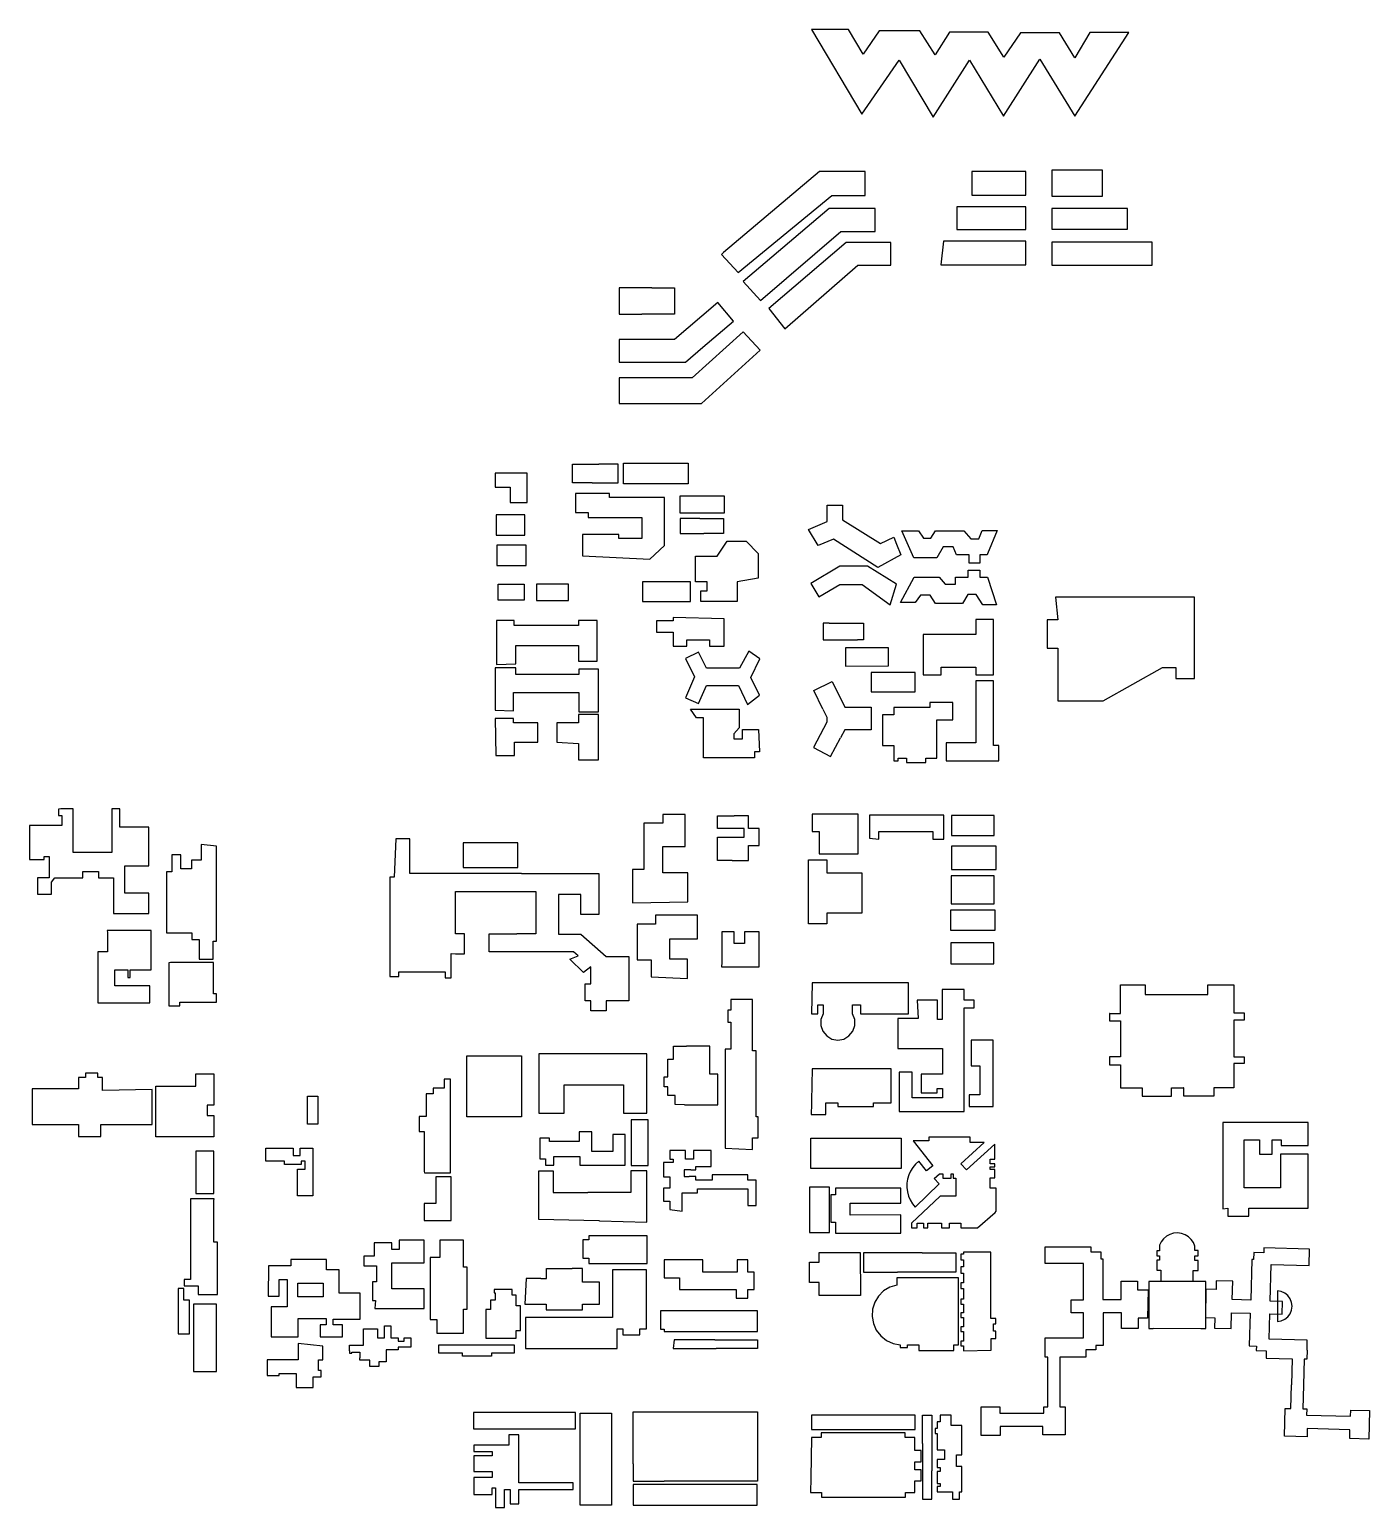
# Model space of a CAD drawing. Header units: centimetres. Extents: x -3241853 to -2181735, y -804638 to 775613.
# Drawn here: x -3241853 to -2307912, y -254990 to 775613 of the extents above; entities that cross this region are included whole.
import ezdxf

# ---------------------------------------------------------------- set-up
doc = ezdxf.new("R2010")
doc.units = ezdxf.units.CM
doc.layers.get('0').update_dxf_attribs({"true_color": 0x57e18f})

msp = doc.modelspace()

# ---------------------------------------------------------------- linework, layer by layer
at = {"color": 191, "true_color": 0xb89be5}
for points in [[(-2563060.5, 715287.125), (-2537548.5, 754908.25), (-2513192.5, 715247.75), (-2475708, 773537), (-2502810, 773537), (-2513305.5, 755864.625), (-2524048, 773383.25), (-2551120, 773383.25), (-2562672, 756359.5), (-2573561, 773794.5), (-2600571.5, 773794.5), (-2610670.5, 757937.5), (-2621267.5, 774707.125), (-2649601, 774707.125), (-2660820.5, 758536.5), (-2670950, 775613.125), (-2696873, 775613.125), (-2661800.5, 716562.375), (-2635725, 754228), (-2612027, 714409.25), (-2586573.5, 754181.875)], [(-2547353.5, 660176.5), (-2547353.5, 676572.625), (-2585001.5, 676572.625), (-2585001.5, 660176.5)], [(-2494038.5, 659375.875), (-2494038.5, 677479.5), (-2529218.5, 677479.5), (-2529218.5, 659375.875)], [(-2652529.5, 634773.75), (-2652529.5, 650732.75), (-2684490.5, 650732.75), (-2744414, 599862.75), (-2732288, 586772.5), (-2676273.5, 634773.75)], [(-2547353.5, 636071.625), (-2547353.5, 651986.5), (-2595575.5, 651986.5), (-2595575.5, 636071.625)], [(-2476518.5, 636312.5), (-2476518.5, 650913.625), (-2529218.5, 650913.625), (-2529218.5, 636312.5)], [(-2664424.5, 611262.5), (-2641618, 611262.5), (-2641618, 627177.375), (-2672712.5, 627177.375), (-2726441, 581134), (-2715506.5, 566823.875)], [(-2547353.5, 611595), (-2547353.5, 627999.75), (-2604899.5, 627999.75), (-2606766.5, 611595)], [(-2459325.5, 611382.875), (-2459325.5, 627388.875), (-2529218.5, 627388.875), (-2529218.5, 611382.875)], [(-2917279, 456572.625), (-2906763.5, 456572.625), (-2906763.5, 445879.75), (-2895107.5, 445879.75), (-2895107.5, 466333.625), (-2917279, 466333.625)], [(-2782837, 473195.875), (-2782837, 458853.75), (-2827848, 458853.75), (-2827848, 473195.875)], [(-2799258, 449258.125), (-2837535.5, 449258.125), (-2837535.5, 452108.0625), (-2861300, 452108.0625), (-2861300, 438809.125), (-2852595.5, 438809.125), (-2852595.5, 435315.125), (-2815115, 435315.125), (-2815115, 420682.1875), (-2831208.5, 420682.1875), (-2831208.5, 423543), (-2856489, 423543), (-2856489, 408607), (-2809540, 406232.375), (-2799258, 415723.0625)], [(-2896733, 422999.375), (-2896733, 437104.25), (-2916672, 437104.25), (-2916672, 422999.375)], [(-2580200.5, 420496.25), (-2577940, 426228.25), (-2567330.5, 426228.25), (-2574069, 409999.9375), (-2574442.5, 409338), (-2579443.5, 409338), (-2579443.5, 403568.9375), (-2586954.5, 403568.9375), (-2586954.5, 409338), (-2595730, 409338), (-2598168.5, 414993.875), (-2604998.5, 414993.875), (-2609347, 407318.75), (-2625433, 407318.75), (-2633906.5, 426147), (-2622319, 426147), (-2618674, 421012.375), (-2613718.5, 421012.375), (-2610345.5, 426117.5), (-2590574, 426117.5), (-2585860, 420496.25)], [(-2895816, 415968.375), (-2916171.5, 415968.375), (-2916171.5, 401822.375), (-2895816, 401822.375)], [(-2742273, 418896.25), (-2734002.5, 410344.875), (-2734002.5, 392983), (-2748605, 390596.625), (-2748605, 376782.5625), (-2773842.5, 376782.5625), (-2773842.5, 384294.625), (-2769491.5, 384294.625), (-2769491.5, 390596.625), (-2777640, 390596.625), (-2777640, 408417.5), (-2762666.5, 408417.5), (-2755659, 418896.25)], [(-2637622.5, 388956.5), (-2657874, 401324), (-2677051, 401324), (-2697272, 389361.6875), (-2691681.5, 379912.625), (-2677051, 388567.375), (-2661600, 388567.375), (-2642095.5, 374457.75)], [(-2579443.5, 398654.75), (-2579443.5, 393852.625), (-2574163, 393852.625), (-2567772.5, 374457.75), (-2577356, 374457.75), (-2581968.5, 381563.875), (-2587815.5, 381563.875), (-2591488.5, 375308.625), (-2610388.5, 375308.625), (-2614084.5, 381203.4375), (-2620823, 381203.4375), (-2624506, 376179.3125), (-2634681, 376179.3125), (-2625240, 393852.625), (-2607831, 393852.625), (-2603746.5, 388842), (-2596352.5, 388842), (-2596352.5, 393852.625), (-2587607.5, 393852.625), (-2587607.5, 398654.75)], [(-2888473, 377533.625), (-2866268, 377533.625), (-2866268, 388938.75), (-2888473, 388938.75)], [(-2532495.5, 363889.25), (-2532495.5, 344220.25), (-2525040.5, 344220.25), (-2525040.5, 307448.25), (-2493581.5, 307448.25), (-2452187.5, 330761.0625), (-2442938, 330761.0625), (-2442938, 323020.9375), (-2429846.5, 323020.9375), (-2429846.5, 379904), (-2526747.5, 379904), (-2525040.5, 363889.25)], [(-2859308.5, 346002.875), (-2859308.5, 335082.875), (-2846121, 335082.875), (-2846121, 363531.625), (-2859308.5, 363531.625), (-2859308.5, 360000.75), (-2904055.5, 360000.75), (-2904055.5, 363531.625), (-2916288.5, 363531.625), (-2916288.5, 332809.875), (-2902991.5, 333186.75), (-2902991.5, 346002.875)], [(-2793291.5, 363325.375), (-2804747, 363325.375), (-2804747, 355287.375), (-2793291.5, 355287.375), (-2793291.5, 345597.25), (-2783614, 345597.25), (-2783614, 350082.375), (-2767868.5, 350082.375), (-2767868.5, 345597.25), (-2757729, 345597.25), (-2757729, 364713.25), (-2793291.5, 365608.375)], [(-2606528, 331065.875), (-2582189.5, 331065.875), (-2582189.5, 325600.8125), (-2569982, 325600.8125), (-2569982, 364227.875), (-2582189.5, 364227.875), (-2582189.5, 353838.75), (-2619060, 353838.75), (-2619060, 325600.8125), (-2606528, 325600.8125)], [(-2769966.5, 330182), (-2775498.5, 341464.625), (-2784670.5, 336967.0625), (-2778371.5, 324122.25), (-2784719, 309613.5625), (-2775498.5, 305578.75), (-2769966.5, 318224.375), (-2747744, 318224.375), (-2741318, 304982.375), (-2733022.5, 311562), (-2739179.5, 323694.5), (-2732766, 336847.9375), (-2740548.5, 342249.75), (-2747091.5, 330182)], [(-2643060.5, 344502.5), (-2673111.5, 344502.5), (-2673111.5, 331584.5625), (-2643060.5, 331986.625)], [(-2858897, 313333.125), (-2858897, 299842.1875), (-2845262.5, 299842.1875), (-2845262.5, 329477.375), (-2858897, 329477.375), (-2858897, 325871.3125), (-2902991.5, 325871.3125), (-2902991.5, 330421.5), (-2917197.5, 330421.5), (-2917197.5, 300974.5), (-2904449.5, 300628.5625), (-2904449.5, 313333.125)], [(-2624643, 327240.625), (-2655138.5, 327240.625), (-2655138.5, 313713.625), (-2624643, 313713.625)], [(-2566208, 276235.375), (-2570015.5, 276235.375), (-2570015.5, 321535.5), (-2582189.5, 321535.5), (-2582189.5, 278205.6875), (-2602847.5, 278205.6875), (-2602847.5, 265768.5625), (-2566208, 265585.6875)], [(-2744980.5, 280927.8125), (-2744980.5, 287531.8125), (-2733812, 287531.8125), (-2733037.5, 272006.0625), (-2736520, 272006.0625), (-2736520, 267651), (-2771993.5, 267651), (-2771993.5, 295611), (-2777078.5, 295611), (-2781140, 301696.125), (-2747172.5, 301696.125), (-2747172.5, 288630.125), (-2750916.5, 284582.625), (-2750916.5, 280927.8125)], [(-2614404.5, 306352.9375), (-2614404.5, 302863), (-2639426, 302863), (-2639426, 297845), (-2647269.5, 297845), (-2647269.5, 276235.375), (-2639426, 276235.375), (-2639426, 265768.5625), (-2636380.5, 265768.5625), (-2636380.5, 267538.1875), (-2630640, 267538.1875), (-2630640, 264489.1875), (-2617147.5, 264489.1875), (-2617147.5, 267538.1875), (-2609367.5, 267538.1875), (-2609367.5, 294276), (-2598290.5, 294276), (-2598290.5, 306352.9375)], [(-2903893, 278754.125), (-2887609, 278754.125), (-2887609, 292227), (-2904449.5, 292227), (-2904449.5, 295154.125), (-2917197.5, 295154.125), (-2916954, 269377.125), (-2903893, 269377.125)], [(-2859153.5, 266246.125), (-2845323.5, 266246.125), (-2845323.5, 297891.9375), (-2859153.5, 297891.9375), (-2859153.5, 292227), (-2874251.5, 292227), (-2874251.5, 278723.375), (-2859153.5, 277854.125)], [(-3241853, 196899.8125), (-3231586, 196899.8125), (-3231586, 198852.8125), (-3228241, 198852.8125), (-3228241, 184127.8125), (-3236298, 184127.8125), (-3236298, 172730.875), (-3226597.5, 172730.875), (-3226597.5, 181088.84375), (-3224250.5, 184090.1875), (-3204675, 184090.1875), (-3204675, 188506.1875), (-3193867, 188506.1875), (-3193867, 184090.1875), (-3183450.5, 184090.1875), (-3183450.5, 159289.21875), (-3158751.5, 159289.21875), (-3158751.5, 173270.1875), (-3175411.5, 173270.1875), (-3175411.5, 192493.1875), (-3158751.5, 192493.1875), (-3158751.5, 219453.1875), (-3179003, 219453.1875), (-3179003, 232266.1875), (-3184578.5, 232266.1875), (-3184578.5, 201668.1875), (-3211370.5, 201668.1875), (-3211370.5, 232266.1875), (-3219988.5, 232266.1875), (-3221698, 232007.8125), (-3221698, 227425.8125), (-3219407, 227425.8125), (-3219407, 220610.8125), (-3241853, 220610.8125)], [(-2664302.5, 228544.3125), (-2696383, 228544.3125), (-2696383, 216420.3125), (-2691379, 216420.3125), (-2691379, 200747.5), (-2664302.5, 200747.5)], [(-2649883, 216420.3125), (-2612245.5, 216420.3125), (-2612245.5, 211008.3125), (-2604498.5, 211008.3125), (-2604498.5, 227805.875), (-2656271, 227805.875), (-2656271, 211636.875), (-2649883, 211008.3125)], [(-2569487, 227556.375), (-2599205, 227556.375), (-2599205, 213542.375), (-2569487, 213542.375)], [(-3128889, 196341.25), (-3128889, 190307.25), (-3136481, 190307.25), (-3136481, 200027.34375), (-3142668.5, 200027.34375), (-3142668.5, 188224.3125), (-3146321, 188224.3125), (-3146321, 145680.34375), (-3128843, 145680.34375), (-3128843, 141093.34375), (-3123699.5, 141093.34375), (-3123699.5, 127422.34375), (-3113918, 127422.34375), (-3113918, 139802.3125), (-3111617, 139802.3125), (-3111617, 206202.375), (-3122295, 207233.25), (-3122295, 196341.25)], [(-2901574, 191273.25), (-2901574, 208451.25), (-2939631, 208451.25), (-2939631, 191273.25)], [(-2599248, 189993.625), (-2568085, 189993.625), (-2568085, 206205.625), (-2599248, 206205.625)], [(-2661826, 159519.0625), (-2686118.5, 159519.0625), (-2686118.5, 153082.09375), (-2686182, 152076.625), (-2698895, 152076.625), (-2698895, 196603.59375), (-2686182, 196603.59375), (-2686182, 187582.625), (-2661826, 187582.625)], [(-2569461.5, 185525.3125), (-2599504.5, 185525.3125), (-2599504.5, 165964.3125), (-2569461.5, 165964.3125)], [(-2795509, 127406.34375), (-2795509, 141518.375), (-2776377.5, 141518.375), (-2776377.5, 157928.34375), (-2805437.5, 157928.34375), (-2805437.5, 151685.34375), (-2818356, 151685.34375), (-2818356, 126950.34375), (-2808572, 126950.34375), (-2808572, 114997.375), (-2783286.5, 113809.34375), (-2783286.5, 127406.34375)], [(-2568732.5, 147521.09375), (-2568732.5, 161429.09375), (-2599855, 161429.09375), (-2599855, 147521.09375)], [(-3187598.5, 132430.6875), (-3194337, 132430.6875), (-3194337, 96976.6875), (-3157923.5, 96976.6875), (-3157923.5, 108752.6875), (-3182465, 108752.6875), (-3182465, 119879.6875), (-3173364.5, 119879.6875), (-3173364.5, 114507.6875), (-3171830, 114507.6875), (-3171830, 119879.6875), (-3157144, 119879.6875), (-3157144, 147233.6875), (-3187766, 147233.6875), (-3187598.5, 146058.6875)], [(-2599670, 124044.96875), (-2569642, 124044.96875), (-2569642, 138802), (-2599670, 138802)], [(-3137118.5, 94738.9375), (-3137118.5, 97381.84375), (-3111617, 97381.84375), (-3111617, 103283.84375), (-3113651.5, 103283.84375), (-3113651.5, 124935.84375), (-3143654, 124935.84375), (-3144759, 124800.9375), (-3144759, 94738.9375)], [(-2696372.5, 110750.3125), (-2696753.5, 89144.3125), (-2692344, 89144.3125), (-2692344, 95397.3125), (-2688661, 95397.3125), (-2688661, 89144.3125), (-2690193, 85226.25), (-2690271.5, 81020.5625), (-2688892.5, 77046.84375), (-2686223, 73795.96875), (-2682593, 71669.5625), (-2678453, 70930.34375), (-2674312.5, 71669.5625), (-2670683, 73795.96875), (-2668013.5, 77046.84375), (-2666634.5, 81020.5625), (-2666713, 85226.25), (-2668244.5, 89144.3125), (-2668244.5, 95397.3125), (-2662755.5, 95397.3125), (-2662755.5, 89144.3125), (-2629197.5, 89144.3125), (-2629197.5, 110750.3125)], [(-2605443, 65042.25), (-2605443, 47170.25), (-2620383.5, 47170.25), (-2620383.5, 34049.25), (-2609103.5, 34049.25), (-2609103.5, 37166.21875), (-2605443, 37166.21875), (-2605443, 30688.21875), (-2626553, 30688.21875), (-2626553, 48530.8125), (-2635697, 48530.8125), (-2635697, 21061.8125), (-2590429, 21061.8125), (-2590429, 93433.8125), (-2583477.5, 93433.8125), (-2583477.5, 98763.8125), (-2590429, 98763.8125), (-2590429, 106163.8125), (-2605702.5, 106163.8125), (-2605702.5, 85376.8125), (-2609032, 85376.8125), (-2609032, 98763.8125), (-2623071, 98763.8125), (-2622425.5, 86065.21875), (-2636662.5, 86065.21875), (-2636662.5, 65042.25)], [(-2733893.5, 17301.65625), (-2735417.5, 17301.65625), (-2735417.5, 63456.625), (-2737947.5, 63456.625), (-2737947.5, 99161.65625), (-2753042.5, 99161.65625), (-2753042.5, 91828.65625), (-2755039, 91828.65625), (-2755039, 83329.65625), (-2753042.5, 83329.65625), (-2753042.5, 64622.65625), (-2756967, 64622.65625), (-2756967, -4502.34375), (-2737947.5, -5361.34375), (-2737947.5, 2714.65625), (-2733893.5, 2714.65625)], [(-2579441, 52872.0625), (-2579441, 32741.09375), (-2586909, 32741.09375), (-2586909, 24570.09375), (-2570213.5, 24570.09375), (-2570213.5, 70941.09375), (-2585547.5, 70941.09375), (-2585471, 52872.0625)], [(-2899009, 59876.34375), (-2899009, 17505.34375), (-2937025, 17505.34375), (-2937025, 59876.34375)], [(-2811582, 61224.28125), (-2886817, 61224.28125), (-2886817, 19904.28125), (-2869270.5, 19904.28125), (-2869270.5, 39765.3125), (-2827792, 39765.3125), (-2827792, 19904.28125), (-2811582, 19904.28125)], [(-3194261, 44742.21875), (-3194261, 47845.21875), (-3202795.5, 47845.21875), (-3202795.5, 44742.21875), (-3207784, 44742.21875), (-3207784, 36942.21875), (-3240059.5, 36942.21875), (-3240059.5, 12124.21875), (-3207784, 12124.21875), (-3207784, 3705.21875), (-3192135, 3705.21875), (-3192135, 12124.21875), (-3156422.5, 12124.21875), (-3156422.5, 36451.25), (-3191096, 35790.21875), (-3191096, 44742.21875)], [(-3125894.5, 38862.375), (-3125894.5, 47325.375), (-3113473.5, 47325.375), (-3113473.5, 25493.375), (-3118030.5, 25493.375), (-3118030.5, 18277.375), (-3113473.5, 18277.375), (-3113473.5, 3505.375), (-3153798.5, 3505.375), (-3153798.5, 38862.375)], [(-2948561.5, -21578.40625), (-2948561.5, 43589.5625), (-2952803.5, 43589.5625), (-2952803.5, 37467.59375), (-2960428.5, 37467.59375), (-2960428.5, 33386.5625), (-2965325.5, 33386.5625), (-2965325.5, 17734.59375), (-2970235.5, 17734.59375), (-2970235.5, 7227.59375), (-2966832, 7227.59375), (-2966832, -20642.40625), (-2966654, -21578.40625)], [(-2686875.5, 27113.0625), (-2678440, 27113.0625), (-2678440, 24570.03125), (-2653624.5, 24570.03125), (-2653624.5, 27113.0625), (-2641249.5, 27113.0625), (-2641249.5, 50778.0625), (-2696372.5, 50778.0625), (-2696823.75, 28578.875), (-2696866.75, 26450.6875), (-2697018, 19010.03125), (-2686875.5, 19010.03125)], [(-3040845, 12196.84375), (-3048155, 12196.84375), (-3048155, 31705.84375), (-3040845, 31705.84375)], [(-2810591.5, -16642.625), (-2810591.5, 15292.375), (-2822549.5, 15292.375), (-2822549.5, -16642.625)], [(-2391965, -46370.25), (-2350652, -46370.25), (-2350652, -8701.25), (-2369836, -8701.25), (-2369836, -32138.25), (-2395233.5, -32138.25), (-2395233.5, 1257.75), (-2384651.5, 1257.75), (-2384651.5, -8701.25), (-2375744.5, -8701.25), (-2375744.5, 1257.75), (-2369485.5, 1257.75), (-2369485.5, -2592.25), (-2350526.5, -2592.25), (-2350526.5, 13506.75), (-2410207.5, 13506.75), (-2410207.5, -46645.25), (-2406585, -46370.25), (-2406585, -51886.25), (-2391965, -51886.25)], [(-2849857, -6700.625), (-2849857, 6872.8125), (-2858831, 6872.8125), (-2858831, 261.8125), (-2879542, 261.8125), (-2879542, 2478.8125), (-2886204.5, 2478.8125), (-2886204.5, -11668.1875), (-2886227.5, -11983.625), (-2882229.5, -11983.625), (-2882229.5, -16297.625), (-2876466.5, -16297.625), (-2876466.5, -10151.625), (-2858262, -10151.625), (-2858262, -16297.625), (-2826669.5, -16297.625), (-2826669.5, 5073.375), (-2835392, 5073.375), (-2835392, -6700.625)], [(-2634325.5, 2470.8125), (-2634325.5, -18654.1875), (-2697246.5, -18654.1875), (-2697246.5, 2470.8125)], [(-2629118.5, -37820.46875), (-2627957.5, -40578.4375), (-2626431, -43153.3125), (-2624572, -45497.5625), (-2607754.5, -29228.5), (-2611326, -25536.53125), (-2607516, -22398.4375), (-2605181.5, -22398.4375), (-2605181.5, -25358.4375), (-2599560.5, -25358.4375), (-2599560.5, -22398.4375), (-2598049, -22398.4375), (-2598049, -25358.4375), (-2596210.5, -25358.4375), (-2596210.5, -37864.4375), (-2607099.5, -37864.4375), (-2627150, -56755.875), (-2627150, -60103.890625), (-2623185, -60103.890625), (-2623185, -56755.875), (-2618646, -56755.875), (-2618646, -60103.890625), (-2615621, -60103.890625), (-2615621, -56755.875), (-2606134, -56755.875), (-2606134, -60103.890625), (-2600617, -60103.890625), (-2600617, -56755.875), (-2592679.5, -56755.875), (-2592679.5, -60103.890625), (-2581044, -60103.890625), (-2568735, -49241.3125), (-2568090, -48297.09375), (-2568090, -32308.125), (-2572179.5, -32308.125), (-2572179.5, -25170.125), (-2569050, -25170.125), (-2569050, -19376.125), (-2572179.5, -19376.125), (-2572179.5, -17497.125), (-2569050, -17497.125), (-2569050, -15263), (-2572179.5, -15263), (-2572179.5, -12014.46875), (-2569050, -12014.46875), (-2569050, -1720.46875), (-2588882.5, -19634.46875), (-2592829.5, -15263), (-2576502.5, -512.3125), (-2586182.5, -512.3125), (-2586182.5, 3262.6875), (-2614917.5, 3262.6875), (-2614917.5, 635.6875), (-2625915.5, 635.6875), (-2612243, -16857.84375), (-2616736, -20369.21875), (-2622098, -13509.0625), (-2624297.5, -15539.40625), (-2626200, -17849.15625), (-2627772.5, -20395.65625), (-2628984, -23131.84375), (-2629814.5, -26007.25), (-2630249, -28968.6875), (-2630277, -31961.46875), (-2629898.5, -34930.375)], [(-3125894.5, -36129.25), (-3113473.5, -36129.25), (-3113473.5, -6531.25), (-3125894.5, -6531.25)], [(-3053166.5, -9669.09375), (-3053166.5, -4389.09375), (-3044462, -4389.09375), (-3044457, -6200.75), (-3044457, -37726.75), (-3055023, -37726.75), (-3055023, -19190.75), (-3049636, -19190.75), (-3049636, -13564.75), (-3052506, -13564.75), (-3052506, -15926.75), (-3064253.5, -15926.75), (-3064253.5, -13564.75), (-3077116, -13564.75), (-3077116, -4389.09375), (-3058018, -4389.09375), (-3058018, -9669.09375)], [(-2947878.5, -24364.5625), (-2958671, -24364.5625), (-2958671, -43042.5625), (-2966832, -43042.5625), (-2966832, -54931.5625), (-2947878.5, -54953.65625)], [(-3134073, -96103.59375), (-3134073, -100366.5625), (-3124329.5, -100366.5625), (-3124329.5, -106601.59375), (-3110895.5, -106601.59375), (-3110895.5, -69886.578125), (-3113473.5, -69886.578125), (-3113473.5, -40948.59375), (-3113184, -39742.59375), (-3129750, -39742.59375), (-3129750, -96103.59375)], [(-2684366, -31601.65625), (-2698260, -31601.65625), (-2698260, -63176.65625), (-2684366, -63176.65625)], [(-2966809, -102516.453125), (-2989379.5, -102516.453125), (-2989379.5, -84485.4375), (-2966809, -84485.4375), (-2966809, -68609.46875), (-2984259, -68609.46875), (-2984259, -75166.46875), (-2989379.5, -75166.46875), (-2989379.5, -70538.46875), (-3001637.5, -70538.46875), (-3001637.5, -79832.453125), (-3008858.5, -79832.453125), (-3008858.5, -86594.46875), (-2999920.5, -86594.46875), (-2999920.5, -97694.25), (-3002701.5, -97694.25), (-3002701.5, -110730.21875), (-3000614, -110730.21875), (-3001200.5, -116310.46875), (-2966809, -116310.46875)], [(-2962674, -123873.796875), (-2957868, -123873.796875), (-2957868, -133555.78125), (-2939295.5, -133555.78125), (-2939295.5, -116792.78125), (-2936755.5, -116792.78125), (-2936755.5, -87541.78125), (-2939295.5, -87541.78125), (-2939295.5, -68526.78125), (-2955778, -68526.78125), (-2955798, -80611.796875), (-2962674, -80611.796875)], [(-2852133, -81125.4375), (-2852133, -84843.4375), (-2811333, -84843.4375), (-2811333, -65606.4375), (-2852133, -65606.4375), (-2852133, -68468.4375), (-2856235, -68338.4375), (-2856235, -81125.4375)], [(-3062315.5, -114986.109375), (-3073461, -114986.109375), (-3073461, -136013.109375), (-3054578.5, -136013.109375), (-3054578.5, -123193.09375), (-3035097, -123193.09375), (-3035097, -127713.09375), (-3039402, -127713.09375), (-3039402, -136013.109375), (-3023839.5, -136013.109375), (-3023839.5, -127713.09375), (-3030136.5, -127713.09375), (-3030136.5, -123597.109375), (-3011340.5, -123597.109375), (-3011340.5, -105570.09375), (-3026001, -105570.09375), (-3026001, -89226.109375), (-3034774.5, -89226.109375), (-3034774.5, -82067.09375), (-3059689, -82067.09375), (-3059689, -86390.09375), (-3075356, -86390.09375), (-3075470, -107744.109375), (-3067817, -107744.109375), (-3067817, -96133.09375), (-3062315.5, -96133.09375)], [(-2788864, -102895.8125), (-2749301, -102895.8125), (-2749301, -109005.8125), (-2741163, -109005.8125), (-2741163, -102895.8125), (-2736680, -102895.8125), (-2736680, -90905.8125), (-2741163, -90905.8125), (-2741163, -82250.8125), (-2748648.5, -82250.8125), (-2748648.5, -90905.8125), (-2772644, -90905.8125), (-2772644, -82250.8125), (-2799547.5, -82250.8125), (-2799438, -94852.8125), (-2788864, -94852.8125)], [(-2662969, -77182.5625), (-2662634, -107251.578125), (-2691422, -107251.578125), (-2691422, -98108.59375), (-2698092, -98108.59375), (-2698092, -83946.59375), (-2691422, -83946.59375), (-2691422, -77182.5625)], [(-3138170, -133853.65625), (-3130377.5, -133853.65625), (-3130377.5, -110407.65625), (-3134230.5, -110407.65625), (-3134230.5, -102221.65625), (-3138170, -102221.65625)], [(-3054830, -98621.875), (-3037182, -98621.875), (-3037182, -108148.84375), (-3054830, -108148.84375)], [(-2630005, -143474.75), (-2630005, -141526.75), (-2621994, -141526.75), (-2621994, -145644.734375), (-2597528.5, -145644.734375), (-2597528.5, -141526.75), (-2594269.5, -141526.75), (-2594269.5, -94885.125), (-2637394, -94885.125), (-2637394, -99902.140625), (-2642220, -101404.6875), (-2646545.5, -104015.90625), (-2650124.5, -107584.71875), (-2652745.5, -111904.625), (-2654259.5, -116725.671875), (-2654579.5, -121768.90625), (-2653685.5, -126742.5), (-2651630.5, -131358.6875), (-2648531.5, -135350.375), (-2644569.5, -138486.59375), (-2639972, -140585.875), (-2635006, -141526.75), (-2635006, -143474.75)], [(-2421895.5, -97414.625), (-2461668, -97414.625), (-2461668, -130238.65625), (-2458577.5, -130238.65625), (-2458577.5, -129943.578125), (-2425414, -130163.5625), (-2425414, -130238.65625), (-2421895.5, -130238.65625)], [(-3127535, -160135.390625), (-3111617, -160135.390625), (-3111617, -113271.375), (-3127535, -113271.375)], [(-2899725, -131544.75), (-2899725, -114286.765625), (-2902575, -114286.765625), (-2902575, -107053.75), (-2905351, -107053.75), (-2905351, -103087.75), (-2917985, -103087.75), (-2917985, -105395.75), (-2917388, -105395.75), (-2917388, -110494.75), (-2920596, -110494.75), (-2920596, -117020.75), (-2923906, -117020.75), (-2923906, -136843.734375), (-2902575, -136843.734375), (-2902575, -131544.75)], [(-2366897.5, -123780.6875), (-2364808.5, -122055.578125), (-2363215, -119864.875), (-2362217, -117346.46875), (-2361877, -114658.921875), (-2362217, -111971.34375), (-2363215, -109452.96875), (-2364808.5, -107262.265625), (-2366897.5, -105537.1875), (-2369349.5, -104386.21875), (-2372011.5, -103881.9375), (-2372011.5, -125435.90625), (-2369349.5, -124931.625)], [(-2799547.5, -132210.5), (-2734521, -132210.5), (-2734521, -117792.5), (-2801986, -117792.5), (-2801986, -130685.5), (-2799547.5, -130685.5)], [(-3055932.5, -161678.359375), (-3055932.5, -171312.375), (-3044063, -171312.375), (-3044063, -164012.375), (-3038556.5, -164012.375), (-3038556.5, -159449.359375), (-3040507, -159449.359375), (-3040507, -152141.375), (-3037454, -152141.375), (-3037454, -142425.875), (-3054543, -140732.375), (-3054543, -152141.375), (-3076158.5, -152141.375), (-3076158.5, -162103.390625), (-3076146, -163075.359375), (-3067858, -163075.359375), (-3067858, -161678.359375)], [(-2956547.5, -141503.09375), (-2904083.5, -141503.09375), (-2904083.5, -147454.078125), (-2919941, -147454.078125), (-2919941, -149492.078125), (-2940045, -149492.078125), (-2940045, -147454.078125), (-2956547.5, -147454.078125)], [(-2861310, -200146.5625), (-2861310, -188858.546875), (-2932374, -188858.546875), (-2932374, -200146.5625)], [(-2836222.5, -189231.96875), (-2836222.5, -253406.921875), (-2858173, -253406.921875), (-2858173, -189231.96875)], [(-2624465, -200716.59375), (-2624465, -190631.59375), (-2696779, -190631.59375), (-2696779, -200716.59375)], [(-2610551, -199836.578125), (-2610551, -203394.578125), (-2609146.5, -203394.578125), (-2609146.5, -214765.59375), (-2604069, -214765.59375), (-2604069, -221638.59375), (-2609146.5, -221638.59375), (-2609146.5, -227228.59375), (-2607137.5, -227228.59375), (-2607137.5, -229824.578125), (-2609146.5, -229824.578125), (-2609146.5, -238369.59375), (-2607137.5, -238369.59375), (-2607137.5, -240344.59375), (-2609146.5, -240344.59375), (-2609146.5, -244041.59375), (-2598521.5, -244041.59375), (-2598521.5, -249253.609375), (-2593619.5, -249253.609375), (-2593619.5, -244041.59375), (-2591963.5, -244041.59375), (-2591963.5, -226482.609375), (-2595651.5, -226482.609375), (-2595651.5, -218345.578125), (-2591963.5, -218345.578125), (-2591963.5, -197959.59375), (-2599563, -197959.59375), (-2599563, -190631.59375), (-2607104.5, -190631.59375), (-2607043.5, -195224.59375), (-2609146.5, -195224.59375), (-2609146.5, -199836.578125)], [(-2907777, -211588.71875), (-2932161, -211588.71875), (-2932161, -215912.71875), (-2919509, -215912.71875), (-2919509, -219102.734375), (-2932161, -219102.734375), (-2932161, -230018.75), (-2919509, -230018.75), (-2919509, -234089.734375), (-2932161, -234089.734375), (-2932161, -245896.734375), (-2919509, -245896.734375), (-2919509, -241421.734375), (-2917030, -241421.734375), (-2917030, -254989.84375), (-2910708, -254989.84375), (-2910708, -242524.734375), (-2906844.5, -242524.734375), (-2906844.5, -252501.734375), (-2900850.5, -252501.734375), (-2900850.5, -242524.734375), (-2862910.5, -242524.734375), (-2862910.5, -237922.734375), (-2900850.5, -237922.734375), (-2900850.5, -204285.734375), (-2907777, -204285.734375)], [(-2734767.5, -239003.65625), (-2821173, -239003.65625), (-2821173, -253516.65625), (-2734767.5, -253516.65625)]]:
    msp.add_lwpolyline(points, close=True, dxfattribs=at)
for points in [[(-2673980, 676583.625), (-2691229, 676583.625), (-2758145.5, 620061.25), (-2759568, 618860.375), (-2747891.5, 606253.375), (-2682755.5, 660006.5), (-2659326.5, 660006.5), (-2659326.5, 676583.625), (-2673980, 676583.625)], [(-2808175.25, 595528.125), (-2830898.5, 595528.125), (-2830898.5, 577198.75), (-2815054.75, 577198.75)], [(-2808175.25, 595528.125), (-2792331.5, 595528.125), (-2792331.5, 577198.75), (-2815054.75, 577198.75)], [(-2772447.5, 554208.625), (-2751188.5, 572362.625), (-2762176.5, 585228), (-2773206.75, 575808.25)], [(-2773206.75, 575808.25), (-2792331.5, 559476.375), (-2806439, 559476.375)], [(-2808420.75, 514919.71875), (-2773444, 514919.71875), (-2732633.5, 551986.25), (-2744391.5, 564930.875), (-2779923.5, 532658.125), (-2830898.5, 532658.125), (-2830898.5, 514919.71875), (-2808420.75, 514919.71875)], [(-2806439, 559476.375), (-2830898.5, 559476.375), (-2830898.5, 543738), (-2784709, 543738), (-2772447.5, 554208.625)], [(-2849789.5, 459593.1875), (-2863418.5, 459593.1875), (-2863418.5, 472557.375), (-2845096.5, 472557.375)], [(-2849789.5, 459593.1875), (-2831467.5, 459593.1875), (-2831467.5, 472557.375), (-2845096.5, 472557.375)], [(-2772805, 438261.75), (-2788300.5, 438261.75), (-2788300.5, 450537.8125), (-2773069.25, 450537.8125)], [(-2773069.25, 450537.8125), (-2757574, 450537.8125), (-2757574, 438261.75), (-2772805, 438261.75)], [(-2637526, 416692), (-2634564.5, 409338), (-2650541, 400418.5), (-2681529, 420214.8125), (-2692240, 415805.625), (-2699004, 427013.625), (-2685976.5, 432627.5), (-2685976.5, 443915.5625), (-2675306, 443915.5625), (-2675306, 433605.375), (-2648712, 417246.5625), (-2639474, 421529.25), (-2637526, 416692.0625)], [(-2774663.75, 434718.25), (-2788414.5, 434718.25), (-2788414.5, 424155.375), (-2771929.25, 424155.375)], [(-2774663.75, 434718.25), (-2758178.5, 434718.25), (-2758178.5, 424155.375), (-2771929.25, 424155.375)], [(-2898664.25, 377649), (-2915336, 377649), (-2915336, 388899.875), (-2913803.25, 388899.875)], [(-2913803.25, 388899.875), (-2897131.5, 388899.875), (-2897131.5, 377649), (-2898664.25, 377649)], [(-2792904.75, 376782.5625), (-2781257, 376782.5625), (-2781257, 390596.625), (-2814711, 390596.625), (-2814711, 376782.5625), (-2792904.75, 376782.5625)], [(-2684467.25, 361653.875), (-2688699.5, 361653.875), (-2688699.5, 350045.75), (-2664846.75, 350045.75)], [(-2684467.25, 361653.875), (-2660614.5, 361653.875), (-2660614.5, 350045.75), (-2664846.75, 350045.75)], [(-2688847.75, 301709.75), (-2695303.5, 314693.8125), (-2682494, 321061.875), (-2673601.5, 303174.875), (-2655280.5, 303174.875), (-2655280.5, 287232.875), (-2673601.5, 287232.875), (-2676588.5, 281670.5)], [(-2688847.75, 301709.75), (-2686083, 296149.5), (-2686083, 292542.5), (-2695341.5, 274844.25), (-2683563.5, 268681.5), (-2676588.5, 281670.5)], [(-2789826, 187582.625), (-2800406, 187582.625), (-2800406, 205836.625), (-2784927, 205836.625), (-2784927, 228127.5625), (-2800406, 228127.5625), (-2800406, 222135.625), (-2813756, 222135.625), (-2813756, 189916.59375), (-2821564, 189916.59375), (-2821564, 166736.59375), (-2783007, 167291.5625), (-2783007, 187582.625), (-2789826, 187582.625)], [(-2752221.25, 196047.65625), (-2762382, 196047.65625), (-2762232.5, 197758.4375), (-2762232.5, 212317.4375), (-2743693, 212317.4375), (-2743693, 218387.5), (-2762232.5, 218387.5), (-2762232.5, 227393.5), (-2750824, 227393.5)], [(-2752221.25, 196047.65625), (-2740733.5, 196047.65625), (-2740733.5, 206572.5), (-2733213, 206572.5), (-2733213, 218387.5), (-2740733.5, 218387.5), (-2740733.5, 227393.5), (-2750824, 227393.5)], [(-2898852.75, 186996.90625), (-2976694.5, 186996.90625), (-2976694.5, 211282.875), (-2986580.5, 211282.875), (-2987621.5, 184419.375), (-2990822, 184419.375), (-2990822, 115186.9375), (-2984449.5, 115186.9375), (-2984449.5, 118443.8125), (-2952107.5, 118443.8125), (-2952107.5, 114308.84375), (-2947962, 114308.84375), (-2947962, 131236.84375), (-2944977.5, 131146.625), (-2938726.5, 131146.625), (-2938726.5, 144961.625), (-2944977.5, 144961.625), (-2944977.5, 174559.625), (-2889080, 174559.625), (-2889080, 144961.625), (-2902324, 144961.625)], [(-2898852.75, 186996.90625), (-2845092, 186996.90625), (-2845092, 158557.9375), (-2857650, 158557.9375), (-2857650, 172503.9375), (-2873238, 172503.9375), (-2873238, 144715.90625), (-2857650, 144715.90625), (-2839910.5, 129135.3125), (-2824200.5, 129135.3125), (-2824200.5, 98406.28125), (-2839910.5, 98406.28125), (-2839910.5, 91408.3125), (-2850695.5, 91408.3125), (-2850695.5, 98406.28125), (-2854492.5, 98406.28125), (-2854492.5, 110169.3125), (-2850695.5, 110169.3125), (-2850695.5, 122107.3125), (-2855811, 117989.375), (-2865173.5, 127378.1875), (-2859489, 129728.78125), (-2862699.5, 132546.625), (-2921500.5, 132546.625), (-2921500.5, 144961.625), (-2902324, 144961.625)], [(-2739015.75, 146434.125), (-2743416, 146434.125), (-2743416, 138171.6875), (-2750815, 138171.6875), (-2750815, 146434.125), (-2759329, 146434.125), (-2759329, 125114.125), (-2759517, 122016.125), (-2733370.5, 122016.125), (-2733370.5, 146434.125), (-2739015.75, 146434.125)], [(-2488824.75, 89438.8125), (-2481408.5, 89438.8125), (-2481408.5, 109549.1875), (-2464199.5, 109549.1875), (-2464199.5, 102609.1875), (-2420458.5, 102609.1875), (-2420458.5, 109549.1875), (-2402362.5, 109549.1875), (-2402362.5, 89875.1875), (-2395274, 89875.1875), (-2395274, 84857.1875), (-2402362.5, 84857.1875), (-2402362.5, 59355.1875), (-2395274, 59355.1875), (-2395274, 54488.1875), (-2402362.5, 54488.1875), (-2402366.5, 37539.8125), (-2416255.5, 37539.8125), (-2416255.5, 31925.8125), (-2437207, 31925.8125), (-2437207, 37539.8125), (-2437544, 37539.8125)], [(-2488824.75, 89438.8125), (-2489121.5, 89438.8125), (-2489121.5, 84241.8125), (-2481705, 84241.8125)], [(-2481705, 84241.8125), (-2481408.5, 84241.8125), (-2481408.5, 59140.8125), (-2488824.75, 59140.8125)], [(-2785274.25, 25829.53125), (-2791742, 26033.375), (-2791742, 32255.15625), (-2796840, 32255.15625), (-2796840, 38233.15625), (-2799598, 38233.15625), (-2799598, 45338.15625), (-2796840, 45338.15625), (-2796840, 57574.15625), (-2793057.5, 57574.15625), (-2793057.5, 66734.15625), (-2783948, 66734.15625)], [(-2785274.25, 25829.53125), (-2781676, 25716.125), (-2762156, 25716.125), (-2762156, 47250.15625), (-2767574, 47250.15625), (-2767574, 66734.15625), (-2783948, 66734.15625)], [(-2488824.75, 59140.8125), (-2489121.5, 59140.8125), (-2489121.5, 53638.8125), (-2481705, 53638.8125)], [(-2481705, 53638.8125), (-2481408.5, 53638.8125), (-2481408.5, 37539.8125), (-2466230.5, 37539.8125), (-2466230.5, 31925.8125), (-2445964, 31925.8125), (-2445964, 37539.8125), (-2437544, 37539.8125)], [(-2780927.75, -19453.75), (-2777332.5, -19453.75), (-2777332.5, -17270.75), (-2766819.5, -17270.75), (-2766819.5, -6010.75), (-2778986, -6010.75), (-2778986, -12189.75), (-2784754.5, -12189.75), (-2784754.5, -6010.75), (-2795625.5, -6010.75), (-2795625.5, -12189.75), (-2793317, -12189.75), (-2793317, -14513.75), (-2800045.5, -14513.75), (-2800045.5, -24406.75), (-2795625.5, -24406.75), (-2795625.5, -32308.59375), (-2800045.5, -32308.59375), (-2800045.5, -41372.625), (-2795625.5, -41372.625), (-2795625.5, -47124.625), (-2786895.5, -48334.90625), (-2786895.5, -35574.90625), (-2776276, -35574.90625), (-2776276, -32781.90625), (-2741097, -32781.90625), (-2741097, -44517.6875), (-2735300.5, -44517.6875), (-2735300.5, -26795.75), (-2741097, -26795.75), (-2741097, -23033.75), (-2766083, -23033.75), (-2766083, -26795.75), (-2777332.5, -26795.75), (-2777332.5, -24285.75), (-2781969.5, -24285.75)], [(-2845090.25, -55139.71875), (-2886817, -54083.625), (-2886817, -20158.625), (-2876956.5, -20158.625), (-2876956.5, -35450.625), (-2852768.5, -35450.625)], [(-2844594.75, -55152.25), (-2811582, -55987.8125), (-2811582, -20158.625), (-2822648.5, -20158.625), (-2822648.5, -35450.625), (-2852768.5, -35450.625)], [(-2780927.75, -19453.75), (-2785564.5, -19453.75), (-2785564.5, -24285.75), (-2781969.5, -24285.75)], [(-2643554, -42814.875), (-2634534, -42814.875), (-2634534, -32449.90625), (-2680188, -32449.90625), (-2680188, -36951.90625), (-2683449, -36951.90625), (-2683449, -56044.21875), (-2680188, -56044.21875), (-2680188, -63789.203125), (-2634493, -63789.203125), (-2634493, -50888.21875), (-2669850, -51200.875), (-2669850, -42814.875), (-2643554, -42814.875)], [(-2844594.75, -55152.25), (-2845090.25, -55139.71875)], [(-2430693, -97414.625), (-2430693, -89844.65625), (-2427370, -89844.65625), (-2427370, -82800.65625), (-2429594, -82800.65625), (-2429594, -79556.625), (-2427370, -79556.625), (-2427370, -75873.625), (-2429594, -75873.625), (-2429594, -72827.640625), (-2430629.5, -70324), (-2432163, -68090.625), (-2434127.5, -66225.265625), (-2436437.5, -64809.671875), (-2438991.5, -63905.78125), (-2441677.5, -63553.21875), (-2444378.5, -63767.375), (-2446975.5, -64538.90625), (-2449355, -65834.03125), (-2451413, -67596), (-2453059, -69747.6875), (-2454221.5, -72194.84375), (-2454221.5, -76143.875), (-2456189.5, -76143.875), (-2456189.5, -79458.875), (-2454221.5, -79458.875), (-2454221.5, -82461.65625), (-2456189.5, -82461.65625), (-2456189.5, -89478.625), (-2453277.5, -89478.625), (-2453277.5, -97414.625)], [(-2619687.25, -77424.078125), (-2660452, -77424.078125), (-2660452, -90887.09375), (-2636903.75, -90887.09375)], [(-2619687.25, -77424.078125), (-2596139, -77424.078125), (-2596139, -90887.09375), (-2636903.75, -90887.09375)], [(-2571816, -121303.171875), (-2571816, -76931.5625), (-2590835.5, -76931.5625), (-2590835.5, -78401.5625), (-2592758.5, -78401.5625), (-2592758.5, -82286.546875), (-2590835.5, -82286.546875), (-2590835.5, -87255.546875), (-2592758.5, -87255.546875), (-2592758.5, -91719.546875), (-2590835.5, -91719.546875), (-2590835.5, -98300.5625), (-2592758.5, -98300.5625), (-2592758.5, -102352.5625), (-2590835.5, -102352.5625), (-2590835.5, -109766.5625), (-2592758.5, -109766.5625), (-2592758.5, -113233.5625), (-2590835.5, -113233.5625), (-2590835.5, -119362.578125), (-2592758.5, -119362.578125), (-2592758.5, -122571.5625), (-2590835.5, -122571.5625), (-2590835.5, -129034.5625), (-2592758.5, -129034.5625), (-2592758.5, -132343.578125), (-2590835.5, -132343.578125), (-2590835.5, -139017.546875), (-2592758.5, -139017.546875), (-2592758.5, -142183.5625), (-2590835.5, -142183.5625), (-2590835.5, -145866.5625), (-2571656, -145428.5625), (-2571656, -137214.5625), (-2568372, -137214.5625), (-2568372, -132072.5625), (-2569982, -132072.5625), (-2569982, -127005.5625), (-2568372, -127005.5625), (-2568372, -123284.5625), (-2571816, -123284.5625), (-2571816, -121303.15625)], [(-2514301, -73363.859375), (-2502070.5, -73363.859375), (-2502070.5, -76702.84375), (-2495027.5, -76702.84375), (-2495027.5, -81611.84375), (-2493798.5, -81611.84375), (-2493798.5, -109987.84375), (-2480978.5, -109987.84375), (-2480978.5, -97235.84375), (-2469463.5, -97235.84375), (-2469463.5, -103235.25), (-2462172.5, -103235.25), (-2462514.5, -122909.5625), (-2469094.5, -122909.5625), (-2469094.5, -130139.5625), (-2480705.5, -130139.5625), (-2480705.5, -119168.5625), (-2493584.5, -119168.5625), (-2493584.5, -141987.578125), (-2498599.5, -141987.578125), (-2498599.5, -145020.5625), (-2505540.5, -145020.5625), (-2505540.5, -150157.5625), (-2523794.5, -150157.5625), (-2523794.5, -184937.578125), (-2519893.5, -184937.578125), (-2519893.5, -204257.5625), (-2535561.5, -204257.5625), (-2535561.5, -198573.84375), (-2565336.5, -198573.84375), (-2565336.5, -204780.84375), (-2578537, -204780.84375), (-2578537, -184804.859375), (-2565555, -184804.859375), (-2565555, -189149.875), (-2534851.5, -189149.875), (-2534851.5, -184804.859375), (-2532058.5, -184804.859375), (-2532058.5, -150217.859375), (-2533964.5, -150217.859375), (-2533964.5, -136787.859375), (-2507308.5, -136787.859375), (-2507308.5, -119317.84375), (-2515919.5, -119317.84375), (-2515919.5, -110314.875), (-2507308.5, -110314.875), (-2507308.5, -84790.875), (-2533917.5, -84790.875), (-2533917.5, -73363.859375), (-2514301, -73363.859375)], [(-2351398.25, -145325.90625), (-2351212.5, -138237.515625), (-2377859.5, -137539.90625), (-2377402.25, -120075.765625), (-2368794, -120301.140625), (-2368558.5, -111301.171875), (-2377166.5, -111075.8125), (-2376498.5, -85560.390625), (-2349898.5, -86256.796875), (-2349599.5, -74833.640625), (-2381435.5, -74000.15625), (-2381523, -77338.03125), (-2388563.5, -77153.6875), (-2388692, -82061.0625), (-2389920.5, -82028.875), (-2390663.25, -110395.34375), (-2403479, -110059.828125), (-2403145.25, -97312.125), (-2414656.25, -97010.75), (-2414813.25, -103008.125), (-2422021.75, -102819.40625), (-2422275, -122493.953125), (-2415697, -122666.15625), (-2415886.25, -129893.734375), (-2404279.25, -130197.609375), (-2403992, -119230.3125), (-2391117.5, -119567.359375), (-2391715, -142378.703125), (-2386701.5, -142509.9375), (-2386781, -145541.90625), (-2379842.5, -145723.578125), (-2379913.25, -148424.9375), (-2379977, -150858.84375), (-2361729, -151336.578125), (-2362204, -169475.046875)], [(-2885560.25, -95396.015625), (-2895628, -95396.015625), (-2896601, -113235.03125), (-2881795, -113235.03125), (-2881795, -117188.03125), (-2856425.5, -117188.03125), (-2856425.5, -113235.03125), (-2844503, -113235.03125), (-2844503, -97930.03125), (-2856425.5, -97930.03125), (-2856425.5, -88294.03125), (-2863685.25, -88294.03125)], [(-2811823.5, -101503.65625), (-2811823.5, -89357.0625), (-2835496, -89357.0625), (-2835496, -122438.0625), (-2895310.5, -122438.0625), (-2896181.5, -122422.0625), (-2896181.5, -144121.0625), (-2832212, -144121.0625), (-2832212, -130341.0625), (-2828371.5, -130341.0625), (-2828371.5, -134567.0625), (-2816471.5, -134567.0625), (-2816471.5, -130341.0625), (-2811823.5, -130341.0625), (-2811823.5, -101503.640625)], [(-2885560.25, -95396.015625), (-2881444.5, -95396.015625), (-2881444.5, -88294.03125), (-2863685.25, -88294.03125)], [(-3018889, -145845.03125), (-3018889, -141722.09375), (-3008988, -141722.09375), (-3008988, -130354.09375), (-2999392, -130354.09375), (-2999392, -136663.078125), (-2994403.5, -136663.078125), (-2994403.5, -128362.0625), (-2989979, -128362.0625), (-2989979, -136663.078125), (-2985031, -136663.078125), (-2985031, -139105.078125), (-2980695, -139105.078125), (-2980695, -136663.078125), (-2976090, -136663.078125), (-2976090, -143323.078125), (-2985031, -143323.078125), (-2985031, -145176.09375), (-2993336.5, -145176.09375), (-2993336.5, -153358.078125), (-2998498, -153358.078125), (-2998498, -156746.09375), (-3004627, -156746.09375), (-3004627, -152348.484375), (-3011561, -152348.484375), (-3011561, -150742.03125)], [(-2764256.25, -138174.671875), (-2792608, -138174.671875), (-2793197.5, -144187.6875), (-2763160.5, -144187.6875)], [(-2764256.25, -138174.671875), (-2734521, -138174.671875), (-2734521, -144187.6875), (-2763160.5, -144187.6875)], [(-3018889, -145845.015625), (-3018889, -147454.078125), (-3017116, -147504.78125), (-3017116, -146625.796875), (-3011561, -146625.796875), (-3011561, -150742.046875)], [(-2351398.25, -145325.890625), (-2351564.25, -151663), (-2353469.5, -151613.125), (-2353942, -169661.3125)], [(-2353942, -169661.296875), (-2354374.75, -186188.484375), (-2351582.5, -186261.578125), (-2351696.25, -190605.125), (-2321003, -191408.703125), (-2320889, -187065.140625), (-2307912.5, -187404.890625), (-2308435.5, -207374.1875), (-2321630, -207028.734375), (-2321467.5, -200823.8125), (-2351233.5, -200044.53125), (-2351382, -205726.34375), (-2367044.75, -205316.28125), (-2366539, -186002.78125), (-2362639.25, -186104.890625), (-2362204, -169475.0625)], [(-2821216, -224505), (-2821216, -188244.421875), (-2756109.75, -188244.421875)], [(-2756109.75, -188244.421875), (-2734363.5, -188244.421875), (-2734363.5, -200355.875)], [(-2619456.5, -210344.84375), (-2619456.5, -190631.59375), (-2612941.5, -190631.59375), (-2612941.5, -229434.34375)], [(-2734363.5, -200355.875), (-2734363.5, -236616.4375), (-2799469.75, -236616.4375)], [(-2697252, -234391.734375), (-2697421.5, -244519.15625), (-2689804, -244519.15625), (-2689804, -247882.140625), (-2631351, -247882.140625), (-2631351, -244519.15625), (-2624887, -244519.15625), (-2624887, -236426.140625), (-2620373.5, -236426.140625), (-2620373.5, -228775.15625), (-2624887, -228775.15625), (-2624887, -223192.15625), (-2620373.5, -223192.15625), (-2620373.5, -215270.15625), (-2624887, -215270.15625), (-2624887, -206153.140625), (-2631554.5, -206153.140625), (-2631554.5, -202873.15625), (-2690119, -202873.15625), (-2690119, -206153.140625), (-2696779, -206153.140625), (-2697252, -234391.75)], [(-2619456.5, -210344.84375), (-2619456.5, -249147.578125), (-2612941.5, -249147.578125), (-2612941.5, -229434.328125)], [(-2821216, -224504.984375), (-2821216, -236616.4375), (-2799469.75, -236616.4375)]]:
    msp.add_lwpolyline(points, dxfattribs=at)

doc.saveas('drawing.dxf')
